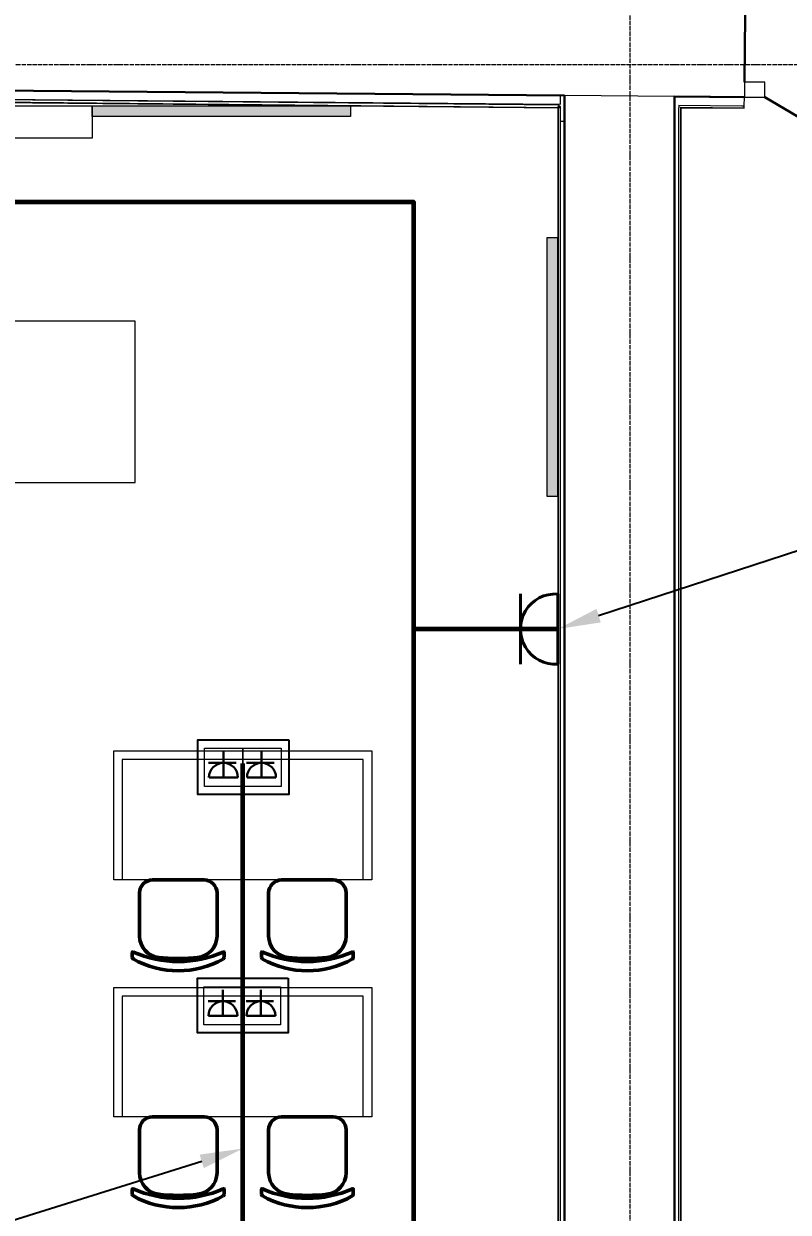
# Model space of a CAD drawing. Header units: millimetres. Extents: x -32 to 417638015, y -35 to 175284279.
# Drawn here: x 1292789 to 1296341, y 83069 to 88588 of the extents above; entities that cross this region are included whole.
import ezdxf
from ezdxf import colors
from ezdxf.entities.mleader import LeaderData, LeaderLine
from ezdxf.math import Vec2, Vec3

# ---------------------------------------------------------------- set-up
doc = ezdxf.new("R2010")
doc.units = ezdxf.units.MM
doc.linetypes.add('ADSK_Линия сетки', pattern=[25, 20, -2.5, 0, -2.5])
for name, color, linetype, lineweight in [('_ЭМ_В полу', 26, 'Кабель в трубе', 60), ('_ЭМ_гофра', 5, 'Continuous', 60), ('Двери', 7, 'Continuous', 9), ('Оси', 253, 'Continuous', 9), ('Стены несущие', 7, 'Continuous', 30), ('Стены отделка', 7, 'Continuous', 30), ('Стены штриховка', 7, 'Continuous', 9), ('ТХ', 5, 'Continuous', 0), ('ТХ_Задание ЭОМ_СС', 6, 'Continuous', 0), ('ШТРИХОВКА', 252, 'Continuous', 15), ('Электро', 250, 'Continuous', 25), ('ЭМ', 5, 'Continuous', 40), ('ЭОМ_Кабель для СУП', 150, 'Continuous', 9)]:
    doc.layers.add(name, color=color, linetype=linetype, lineweight=lineweight)
doc.layers.add('_ЭМ_Надписи', color=7, linetype='Continuous')
doc.layers.add('ВНУТРЯНКА', color=1, linetype='Continuous')
doc.layers.add('PDF _ЭОМ _розетки', color=7, linetype='Continuous', true_color=0xeb0000)
doc.styles.add('ЭОМ', font='isocpeur.ttf', dxfattribs={"width": 0.85, "height": 250})
doc.linetypes.add('Кабель в трубе', pattern='A,8,[133,ltypeshp.shx,S=1,R=0,X=10,Y=1.3],-3,[130,ltypeshp.shx,S=1.5,R=-45,X=-1.5,Y=0],8', length=19)

# ---------------------------------------------------------------- blocks, each defined once
blk = doc.blocks.new('_ЭМ_ТХ2_4 Этаж')
at = {"lineweight": 0}
h = blk.add_hatch(color=8, dxfattribs=at)
h.dxf.hatch_style = 1
h.paths.add_polyline_path([(5114.8, 36444.1), (5114.8, 36394.1), (3914.8, 36394.1), (3914.8, 36444.1)])
h = blk.add_hatch(color=8, dxfattribs=at)
h.dxf.hatch_style = 1
h.paths.add_polyline_path([(6078.4, 35831.4), (6028.4, 35831.4), (6028.4, 34631.4), (6078.4, 34631.4)])
at = {"color": 8, "linetype": 'ByBlock', "lineweight": -2}
for p, q in [((4194.7, 32848.4), (4434.9, 32848.4)), ((4194.7, 32848.4), (4434.9, 32848.4)), ((4794.7, 32848.4), (5034.9, 32848.4)), ((4794.7, 32848.4), (5034.9, 32848.4)), ((4134.9, 32788.4), (4134.9, 32588.1)), ((4134.9, 32788.4), (4134.9, 32588.1)), ((4494.9, 32788.4), (4494.9, 32588.1)), ((4494.9, 32788.4), (4494.9, 32588.1)), ((4734.9, 32788.4), (4734.9, 32588.1)), ((4734.9, 32788.4), (4734.9, 32588.1)), ((5094.9, 32788.4), (5094.9, 32588.1)), ((5094.9, 32788.4), (5094.9, 32588.1)), ((4101.4, 32489.4), (4101.4, 32511.1)), ((4101.4, 32489.4), (4101.4, 32511.1)), ((4528.4, 32489.4), (4528.4, 32511.1)), ((4528.4, 32489.4), (4528.4, 32511.1)), ((4701.4, 32489.4), (4701.4, 32511.1)), ((4701.4, 32489.4), (4701.4, 32511.1)), ((5128.4, 32489.4), (5128.4, 32511.1)), ((5128.4, 32489.4), (5128.4, 32511.1)), ((4194.7, 31748.4), (4434.9, 31748.4)), ((4194.7, 31748.4), (4434.9, 31748.4)), ((4794.7, 31748.4), (5034.9, 31748.4)), ((4794.7, 31748.4), (5034.9, 31748.4)), ((4134.9, 31688.4), (4134.9, 31488.1)), ((4134.9, 31688.4), (4134.9, 31488.1)), ((4494.9, 31688.4), (4494.9, 31488.1)), ((4494.9, 31688.4), (4494.9, 31488.1)), ((4734.9, 31688.4), (4734.9, 31488.1)), ((4734.9, 31688.4), (4734.9, 31488.1)), ((5094.9, 31688.4), (5094.9, 31488.1)), ((5094.9, 31688.4), (5094.9, 31488.1)), ((4101.4, 31389.4), (4101.4, 31411.1)), ((4101.4, 31389.4), (4101.4, 31411.1)), ((4528.4, 31389.4), (4528.4, 31411.1)), ((4528.4, 31389.4), (4528.4, 31411.1)), ((4701.4, 31389.4), (4701.4, 31411.1)), ((4701.4, 31389.4), (4701.4, 31411.1)), ((5128.4, 31389.4), (5128.4, 31411.1)), ((5128.4, 31389.4), (5128.4, 31411.1))]:
    blk.add_line(p, q, dxfattribs=at)
at = {"color": 8, "linetype": 'Continuous', "lineweight": 5}
blk.add_lwpolyline([(3914.8, 36294.1), (1914.8, 36294.1), (1914.8, 36444.1), (3914.8, 36444.1)], close=True, dxfattribs=at)
at = {"color": 8, "lineweight": 0}
for points in [[(5114.8, 36444.1), (5114.8, 36394.1), (3914.8, 36394.1), (3914.8, 36444.1), (5114.8, 36444.1)], [(6078.4, 35831.4), (6028.4, 35831.4), (6028.4, 34631.4), (6078.4, 34631.4), (6078.4, 35831.4)]]:
    blk.add_lwpolyline(points, dxfattribs=at)
at = {"color": 8, "linetype": 'ByBlock', "lineweight": -2}
for centre, radius, start, end in [((4194.9, 32788.4), 60, 90, 180), ((4194.9, 32788.4), 60, 90, 180), ((4434.9, 32788.4), 60, 0, 90), ((4434.9, 32788.4), 60, 0, 90), ((4794.9, 32788.4), 60, 90, 180), ((4794.9, 32788.4), 60, 90, 180), ((5034.9, 32788.4), 60, 0, 90), ((5034.9, 32788.4), 60, 0, 90), ((4234.9, 32588.1), 100, 180, 264.2584), ((4234.9, 32588.1), 100, 180, 264.2584), ((4394.9, 32588.1), 100, 275.7416, 0), ((4394.9, 32588.1), 100, 275.7416, 0), ((4834.9, 32588.1), 100, 180, 264.2584), ((4834.9, 32588.1), 100, 180, 264.2584), ((4994.9, 32588.1), 100, 275.7416, 0), ((4994.9, 32588.1), 100, 275.7416, 0), ((4104.4, 32511.1), 3, 63.8978, 180), ((4104.4, 32511.1), 3, 63.8978, 180), ((4314.9, 32990.7), 520.8, 246.3195, 293.6805), ((4314.9, 32990.7), 520.8, 246.3195, 293.6805), ((4525.4, 32511.1), 3, 0, 116.1022), ((4525.4, 32511.1), 3, 0, 116.1022), ((4704.4, 32511.1), 3, 63.8978, 180), ((4704.4, 32511.1), 3, 63.8978, 180), ((4914.9, 32990.7), 520.8, 246.3195, 293.6805), ((4914.9, 32990.7), 520.8, 246.3195, 293.6805), ((5125.4, 32511.1), 3, 0, 116.1022), ((5125.4, 32511.1), 3, 0, 116.1022), ((4111.4, 32489.4), 10, 180, 238.0683), ((4111.4, 32489.4), 10, 180, 238.0683), ((4314.9, 32857.4), 430.5, 240.9917, 299.0083), ((4314.9, 32857.4), 430.5, 240.9917, 299.0083), ((4314.9, 33283.9), 800.4, 263.247, 276.753), ((4314.9, 33283.9), 800.4, 263.247, 276.753), ((4518.4, 32489.4), 10, 301.9317, 0), ((4518.4, 32489.4), 10, 301.9317, 0), ((4711.4, 32489.4), 10, 180, 238.0683), ((4711.4, 32489.4), 10, 180, 238.0683), ((4914.9, 32857.4), 430.5, 240.9917, 299.0083), ((4914.9, 32857.4), 430.5, 240.9917, 299.0083), ((4914.9, 33283.9), 800.4, 263.247, 276.753), ((4914.9, 33283.9), 800.4, 263.247, 276.753), ((5118.4, 32489.4), 10, 301.9317, 0), ((5118.4, 32489.4), 10, 301.9317, 0), ((4194.9, 31688.4), 60, 90, 180), ((4194.9, 31688.4), 60, 90, 180), ((4434.9, 31688.4), 60, 0, 90), ((4434.9, 31688.4), 60, 0, 90), ((4794.9, 31688.4), 60, 90, 180), ((4794.9, 31688.4), 60, 90, 180), ((5034.9, 31688.4), 60, 0, 90), ((5034.9, 31688.4), 60, 0, 90), ((4234.9, 31488.1), 100, 180, 264.2584), ((4234.9, 31488.1), 100, 180, 264.2584), ((4394.9, 31488.1), 100, 275.7416, 0), ((4394.9, 31488.1), 100, 275.7416, 0), ((4834.9, 31488.1), 100, 180, 264.2584), ((4834.9, 31488.1), 100, 180, 264.2584), ((4994.9, 31488.1), 100, 275.7416, 0), ((4994.9, 31488.1), 100, 275.7416, 0), ((4104.4, 31411.1), 3, 63.8978, 180), ((4104.4, 31411.1), 3, 63.8978, 180), ((4314.9, 31890.7), 520.8, 246.3195, 293.6805), ((4314.9, 31890.7), 520.8, 246.3195, 293.6805), ((4525.4, 31411.1), 3, 0, 116.1022), ((4525.4, 31411.1), 3, 0, 116.1022), ((4704.4, 31411.1), 3, 63.8978, 180), ((4704.4, 31411.1), 3, 63.8978, 180), ((4914.9, 31890.7), 520.8, 246.3195, 293.6805), ((4914.9, 31890.7), 520.8, 246.3195, 293.6805), ((5125.4, 31411.1), 3, 0, 116.1022), ((5125.4, 31411.1), 3, 0, 116.1022), ((4111.4, 31389.4), 10, 180, 238.0683), ((4111.4, 31389.4), 10, 180, 238.0683), ((4314.9, 31757.4), 430.5, 240.9917, 299.0083), ((4314.9, 31757.4), 430.5, 240.9917, 299.0083), ((4314.9, 32183.9), 800.4, 263.247, 276.753), ((4314.9, 32183.9), 800.4, 263.247, 276.753), ((4518.4, 31389.4), 10, 301.9317, 0), ((4518.4, 31389.4), 10, 301.9317, 0), ((4711.4, 31389.4), 10, 180, 238.0683), ((4711.4, 31389.4), 10, 180, 238.0683), ((4914.9, 31757.4), 430.5, 240.9917, 299.0083), ((4914.9, 31757.4), 430.5, 240.9917, 299.0083), ((4914.9, 32183.9), 800.4, 263.247, 276.753), ((4914.9, 32183.9), 800.4, 263.247, 276.753), ((5118.4, 31389.4), 10, 301.9317, 0), ((5118.4, 31389.4), 10, 301.9317, 0)]:
    blk.add_arc(centre, radius, start, end, dxfattribs=at)
at = {"layer": 'ТХ', "color": 8}
for p, q in [((5174.8, 33408.4), (4054.8, 33408.4)), ((4054.8, 33408.4), (4054.8, 32848.4)), ((5174.8, 32848.4), (5174.8, 33408.4)), ((5174.8, 32308.4), (4054.8, 32308.4)), ((4054.8, 32308.4), (4054.8, 31748.4)), ((5174.8, 31748.4), (5174.8, 32308.4))]:
    blk.add_line(p, q, dxfattribs=at)
for points in [[(1714.8, 35444.1), (1714.8, 34694.1), (4114.8, 34694.1), (4114.8, 35444.1)], [(4014.8, 33448.4), (5214.8, 33448.4), (5214.8, 32848.4), (4014.8, 32848.4)], [(4014.8, 32348.4), (5214.8, 32348.4), (5214.8, 31748.4), (4014.8, 31748.4)]]:
    blk.add_lwpolyline(points, close=True, dxfattribs=at)
blk = doc.blocks.new('План 4 этажа')
at = {"layer": 'Двери', "color": 8}
for p, q in [((1037.805, 36793.38), (1037.19, 36723.383)), ((1132.801, 36792.546), (1037.805, 36793.38)), ((1132.186, 36722.549), (1132.801, 36792.546)), ((1037.19, 36723.383), (1132.186, 36722.549))]:
    blk.add_line(p, q, dxfattribs=at)
at = {"layer": 'Двери', "color": 8, "lineweight": 30}
blk.add_line((1132.186, 36722.549), (1386.359, 36572.812), dxfattribs=at)
at = {"layer": 'Оси', "color": 8, "linetype": 'ADSK_Линия сетки'}
for p, q in [((506.505, -3353.101), (506.505, 43685.833)), ((-10052.178, 36874.489), (56511.792, 36874.489))]:
    blk.add_line(p, q, dxfattribs=at)
at = {"layer": 'Стены несущие', "color": 8}
for p, q in [((1037.805, 36793.38), (1040.526, 37103.368)), ((-5825.848, 36783.642), (201.939, 36730.717)), ((201.939, 27237.902), (201.939, 36730.717)), ((711.939, 36726.239), (1037.19, 36723.383)), ((711.939, 27237.902), (711.939, 36726.239)), ((1026.19, 36723.48), (731.939, 36726.063))]:
    blk.add_line(p, q, dxfattribs=at)
at = {"layer": 'Стены отделка', "color": 8, "lineweight": 9}
for p, q in [((-5828.247, 36743.662), (182.643, 36690.885)), ((175.997, 36685.644), (-5805.848, 36743.47)), ((-5793.848, 36731.354), (175.881, 36673.644)), ((182.643, 36690.885), (182.995, 36730.883)), ((731.939, 36726.239), (711.939, 36726.239)), ((731.939, 36726.063), (731.939, 36726.239)), ((1037.19, 36723.383), (1026.19, 36723.48)), ((1036.839, 36683.385), (1037.19, 36723.383)), ((181.939, 36679.644), (169.939, 36679.644)), ((169.939, 36679.644), (169.939, 31481.283)), ((175.881, 36673.644), (175.997, 36685.644)), ((181.939, 28923.22), (181.939, 36679.644)), ((731.939, 36686.062), (731.939, 36674.061)), ((743.939, 36673.956), (1036.733, 36671.385)), ((743.939, 27237.902), (743.939, 36673.956)), ((1025.839, 36683.481), (1036.839, 36683.385)), ((1036.733, 36671.385), (1036.839, 36683.385)), ((201.939, 36610.538), (181.939, 36610.538))]:
    blk.add_line(p, q, dxfattribs=at)
at = {"layer": 'Стены штриховка', "color": 8}
for p, q in [((-5795.848, 36733.373), (175.901, 36675.644)), ((711.939, 36726.239), (201.939, 36730.717)), ((171.939, 36679.644), (171.939, 31479.283)), ((731.939, 36686.062), (1025.839, 36683.481)), ((731.939, 27258.902), (731.939, 36674.061)), ((741.939, 36675.973), (1036.751, 36673.385)), ((741.939, 27237.902), (741.939, 36675.973))]:
    blk.add_line(p, q, dxfattribs=at)
blk = doc.blocks.new('Люк на 2 места')
at = {"layer": 'PDF _ЭОМ _розетки', "color": 3, "linetype": 'Continuous', "lineweight": 25, "transparency": 33554687}
blk.add_lwpolyline([(0, 254.6), (0, 0), (-421.6, 0), (-421.6, 254.6)], close=True, dxfattribs=at)
at = {"layer": 'PDF _ЭОМ _розетки', "color": 7, "linetype": 'Continuous', "lineweight": 20, "transparency": 33554687}
for points in [[(-213.4, 215.1), (-213.4, 37.3), (-391.2, 37.3), (-391.2, 215.1)], [(-35.6, 215.1), (-35.6, 37.3), (-213.4, 37.3), (-213.4, 215.1)]]:
    blk.add_lwpolyline(points, close=True, dxfattribs=at)
at = {"layer": 'ВНУТРЯНКА', "color": 5, "lineweight": 30, "ltscale": 100, "transparency": 33554687}
for p, q in [((-244.3, 147.2), (-372.2, 147.2)), ((-67.6, 147.2), (-195.5, 147.2))]:
    blk.add_line(p, q, dxfattribs=at)
at = {"layer": 'Электро', "color": 5, "lineweight": 30, "transparency": 33554687}
for p, q in [((-303.2, 80), (-303.2, 200.1)), ((-126.5, 80), (-126.5, 200.1)), ((-370.4, 80), (-235.9, 80)), ((-193.7, 80), (-59.2, 80))]:
    blk.add_line(p, q, dxfattribs=at)
at = {"layer": 'Электро', "color": 5, "lineweight": 30, "transparency": 33554687, "extrusion": (0, 0, -1)}
for centre in [(-303.2, 79.9), (-126.5, 79.9)]:
    blk.add_ellipse(centre, major_axis=(-47.6, -47.6), ratio=1, start_param=0.787621, end_param=3.924768, dxfattribs=at)
blk = doc.blocks.new('1м розетка IP20')
at = {"layer": 'ЭМ', "color": 5}
for p, q in [((-10.5, 162.7), (-10.5, -162.7)), ((163.1, 162.7), (163.1, -162.7)), ((-10.5, 0), (315.5, 0))]:
    blk.add_line(p, q, dxfattribs=at)
blk.add_arc((0, 0), 163.1, 266.3196, 93.6804, dxfattribs=at)

msp = doc.modelspace()

# ---------------------------------------------------------------- linework, layer by layer
at = {"layer": '_ЭМ_В полу', "ltscale": 25}
msp.add_lwpolyline([(1293806.6, 79729.4), (1293806.6, 85152.9)], dxfattribs=at)
at = {"layer": '_ЭМ_гофра', "linetype": 'ByBlock'}
for points in [[(1290123.3, 87761.7), (1294599.6, 87761.7), (1294599.6, 73180.5), (1289937.2, 73183.7)], [(1295270.2, 85777.2), (1294599.6, 85777.2)]]:
    msp.add_lwpolyline(points, dxfattribs=at)

# ---------------------------------------------------------------- block references
at = {"layer": 'ТХ_Задание ЭОМ_СС', "lineweight": 50}
msp.add_blockref('_ЭМ_ТХ2_4 Этаж', (1289191.8, 51763.2), dxfattribs=at)
at = {"layer": 'ШТРИХОВКА'}
msp.add_blockref('План 4 этажа', (1295100.3, 51524.3), dxfattribs=at)
at = {"layer": 'ЭМ', "rotation": 180}
msp.add_blockref('1м розетка IP20', (1295259.8, 85777.2), dxfattribs=at)
at = {"layer": 'ЭОМ_Кабель для СУП', "color": 217, "linetype": 'ByBlock', "lineweight": 40, "true_color": 0x93278f, "transparency": 33554687}
for p in [(1294019.9, 85008.2), (1294017.4, 83901)]:
    msp.add_blockref('Люк на 2 места', p, dxfattribs=at)

# ---------------------------------------------------------------- leaders
at = {"layer": '_ЭМ_Надписи', "color": 7, "ltscale": 5}
ml = msp.add_multileader_mtext('Standard', dxfattribs=at)
ml.set_content('{\\fGOST Common|b0|i0|c204|p34;\\W0.9;\\C256;4ЩРС-1\\fISOCPEUR|b0|i0|c204|p34;\\W0.85; Гр.2 Резерв\\P\\fGOST Common|b0|i0|c0|p34;\\W0.9;h=\\fGOST Common|b0|i0|c204|p34;1\\fGOST Common|b0|i0|c0|p34;.\\fGOST Common|b0|i0|c204|p34;8м}', color=1, style='ЭОМ')
ml.set_leader_properties()
ml.build(insert=Vec2(0, 0))
ml.multileader.update_dxf_attribs({"text_left_attachment_type": 6, "text_right_attachment_type": 6, "dogleg_length": 0, "arrow_head_size": 200})
ctx = ml.context
ctx.base_point, ctx.char_height, ctx.arrow_head_size, ctx.landing_gap_size, ctx.plane_origin = Vec3(1299820.2, 87265.1), 250, 200, 0, Vec3(1267394.3, 101170.2)
ctx.left_attachment, ctx.right_attachment = 6, 6
notes = []
notes.append((ctx, [(0, (1, 1, 0), (1299820.2, 87265.1), (1, 0), 0, [(0, [(1295270.2, 85777.2)], 0, [])])]))
ctx.mtext.insert, ctx.mtext.width, ctx.mtext.defined_height, ctx.mtext.flow_direction = Vec3(1299820.2, 87565.1), 2273.288, 545.6, 5
ml = msp.add_multileader_mtext('Standard', dxfattribs=at)
ml.set_content('{\\fGOST Common|b0|i0|c204|p34;\\W0.9;\\C256;4ЩРС-1\\fISOCPEUR|b0|i0|c204|p34;\\W0.85; Гр.5 \\PСтол лабораторный}', color=1, style='ЭОМ')
ml.set_leader_properties()
ml.build(insert=Vec2(0, 0))
ml.multileader.update_dxf_attribs({"text_left_attachment_type": 6, "text_right_attachment_type": 6, "dogleg_length": 0, "arrow_head_size": 200})
ctx = ml.context
ctx.base_point, ctx.char_height, ctx.arrow_head_size, ctx.landing_gap_size, ctx.plane_origin = Vec3(1282406.4, 80614.2), 250, 200, 0, Vec3(1250711.3, 96598.4)
ctx.left_attachment, ctx.right_attachment = 6, 6
notes.append((ctx, [(1, (1, 1, 0), (1285020.1, 80614.2), (-1, 0), 0, [(0, [(1293806.6, 83364.4)], 0, [])])]))
ctx.mtext.insert, ctx.mtext.width, ctx.mtext.defined_height, ctx.mtext.flow_direction = Vec3(1282406.4, 80939.2), 2838.012, 545.6, 5
for ctx, leaders in notes:
    for number, flags, end, landing, length, lines in leaders:
        leader = LeaderData()
        leader.index, (leader.has_last_leader_line, leader.has_dogleg_vector, leader.attachment_direction) = number, flags
        leader.last_leader_point, leader.dogleg_vector, leader.dogleg_length = Vec3(end), Vec3(landing), length
        for number, points, colour, breaks in lines:
            line = LeaderLine()
            line.index, line.vertices, line.color, line.breaks = number, Vec3.list(points), colors.encode_raw_color(colour), breaks
            leader.lines.append(line)
        ctx.leaders.append(leader)

doc.saveas('drawing.dxf')
